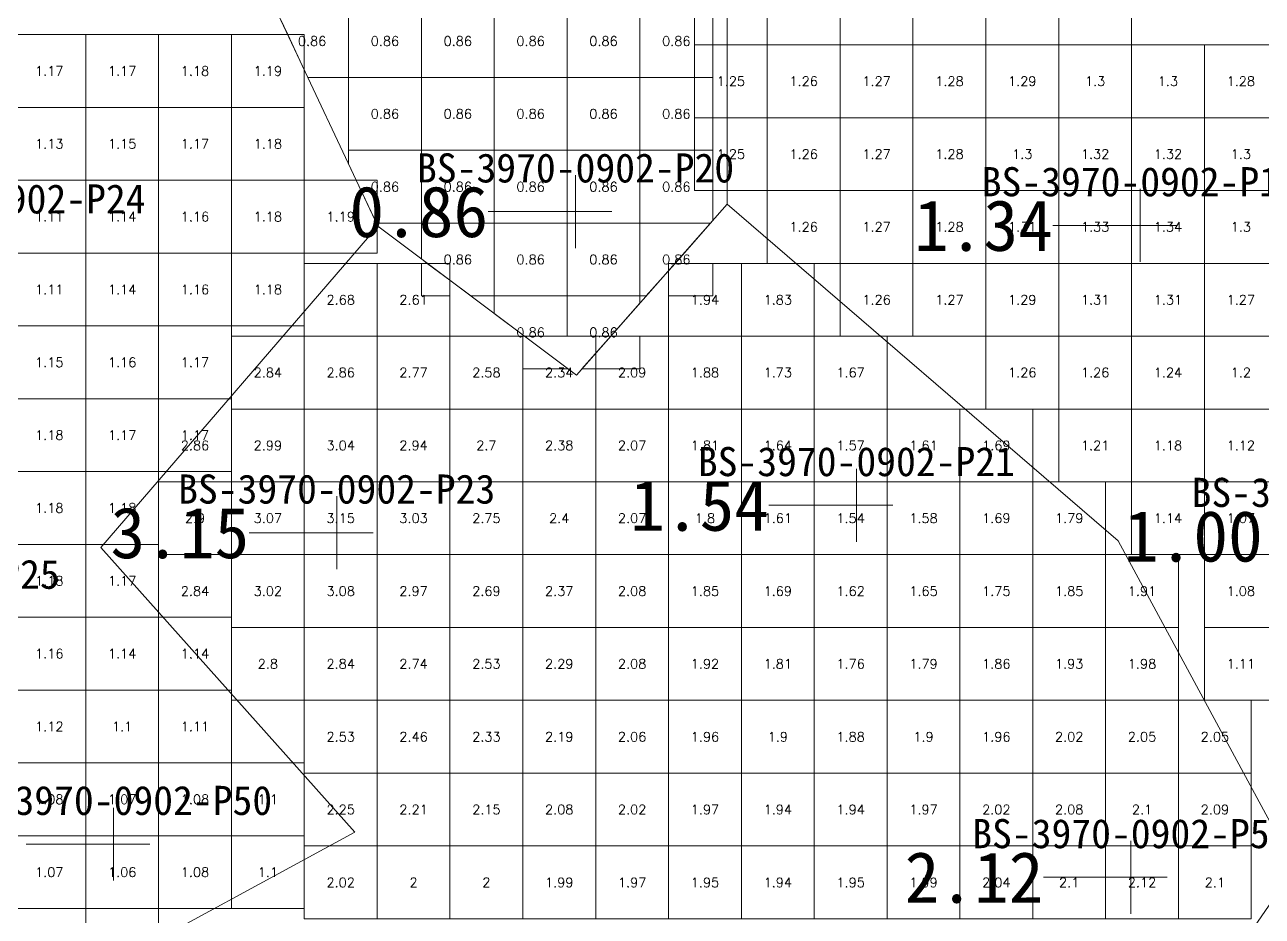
# Model space of a CAD drawing. Header units: inches. Extents: x 469759 to 470079, y 4349683 to 4349873.
# Drawn here: x 469921.7 to 469938.69, y 4349703.41 to 4349715.65 of the extents above; entities that cross this region are included whole.
import ezdxf
from ezdxf.enums import TextEntityAlignment as Align

# ---------------------------------------------------------------- set-up
doc = ezdxf.new("R2010")
doc.units = ezdxf.units.IN
doc.header["$MEASUREMENT"] = 0
for name, color, linetype, lineweight in [('孔口文字', 7, 'Continuous', 0), ('点', 7, 'Continuous', 0), ('爆区方格网', 7, 'Continuous', 0), ('线条', 7, 'Continuous', 0), ('钻孔', 7, 'Continuous', 0)]:
    doc.layers.add(name, color=color, linetype=linetype, lineweight=lineweight)
doc.styles.add('3dmine_textStyle_1', font='txt.shx', dxfattribs={"height": 1, "bigfont": 'gbcbig.shx'})
doc.styles.add('3dmine_textStyle_3', font='SimSun.ttf', dxfattribs={"height": 1})

msp = doc.modelspace()

# ---------------------------------------------------------------- hatches: boundary and pattern name
at = {"layer": '钻孔', "linetype": 'Continuous', "lineweight": 0, "true_color": 0x00ffff, "extrusion": (0, 1, 0)}
msp.add_hatch(color=4, dxfattribs=at).paths.add_polyline_path([(-469930.263, 3960.208), (-469929.263, 3960.208), (-469929.263, 3971.208), (-469930.263, 3971.208)], flags=0)
at = {"layer": '钻孔', "linetype": 'Continuous', "lineweight": 0, "true_color": 0x0000ff, "extrusion": (0, 1, 0)}
for points in [[(-469938.015, 3960.102), (-469937.015, 3960.102), (-469937.015, 3971.102), (-469938.015, 3971.102)], [(-469922.183, 3959.517), (-469921.183, 3959.517), (-469921.183, 3971.517), (-469922.183, 3971.517)], [(-469923.921, 3959.535), (-469922.921, 3959.535), (-469922.921, 3971.535), (-469923.921, 3971.535)]]:
    msp.add_hatch(color=5, dxfattribs=at).paths.add_polyline_path(points, flags=0)
at = {"layer": '钻孔', "linetype": 'Continuous', "lineweight": 0, "true_color": 0xff0000, "extrusion": (0, 1, 0)}
for points in [[(-469934.118, 3960.107), (-469933.118, 3960.107), (-469933.118, 3971.107), (-469934.118, 3971.107)], [(-469937.885, 3960.305), (-469936.885, 3960.305), (-469936.885, 3971.305), (-469937.885, 3971.305)]]:
    msp.add_hatch(color=1, dxfattribs=at).paths.add_polyline_path(points, flags=0)
at = {"layer": '钻孔', "linetype": 'Continuous', "lineweight": 0, "true_color": 0xff80ff, "extrusion": (0, 1, 0)}
msp.add_hatch(color=211, dxfattribs=at).paths.add_polyline_path([(-469926.984, 3960.42), (-469925.984, 3960.42), (-469925.984, 3971.42), (-469926.984, 3971.42)], flags=0)

# ---------------------------------------------------------------- linework, layer by layer
at = {"color": 4, "linetype": 'Continuous', "lineweight": 0, "true_color": 0x00ffff, "elevation": 3971.363}
msp.add_lwpolyline([(469931.346, 4349716.031), (469931.343, 4349713.184), (469929.274, 4349710.837), (469926.549, 4349712.881), (469925.145, 4349715.868), (469929.263, 4349716.082), (469931.346, 4349716.031)], dxfattribs=at)
at = {"color": 5, "linetype": 'Continuous', "lineweight": 0, "true_color": 0x0000ff}
for points in [[(469949.512, 4349715.803), (469943.724, 4349715.656), (469933.139, 4349715.987), (469931.346, 4349715.989), (469931.343, 4349713.184), (469936.711, 4349708.564), (469939.138, 4349704.071), (469936.371, 4349700.048), (469940.196, 4349696.923), (469943.125, 4349698.914), (469948.312, 4349700.172)], [(469925.145, 4349715.868), (469926.549, 4349712.881), (469922.745, 4349708.471), (469926.231, 4349704.561), (469922.715, 4349702.65), (469918.259, 4349703.257)]]:
    msp.add_lwpolyline(points, dxfattribs=at)
at = {"color": 1, "linetype": 'Continuous', "lineweight": 0, "true_color": 0xff0000, "elevation": 3971.363}
msp.add_lwpolyline([(469929.274, 4349710.837), (469931.343, 4349713.184), (469936.711, 4349708.564), (469939.138, 4349704.071), (469936.371, 4349700.048), (469940.196, 4349696.923), (469928.487, 4349694.512), (469925.487, 4349697.512), (469922.063, 4349698.744), (469918.261, 4349698.003), (469914.894, 4349700.922), (469918.259, 4349703.257), (469922.715, 4349702.65), (469926.231, 4349704.561), (469922.745, 4349708.471), (469926.549, 4349712.881), (469929.274, 4349710.837)], dxfattribs=at)
at = {"layer": '点', "color": 138, "linetype": 'Continuous', "lineweight": 0, "true_color": 0x004c4c}
for points, elevation in [([(469929.263, 4349712.582), (469929.263, 4349713.582)], 3971.208), ([(469937.015, 4349712.393), (469937.015, 4349713.393)], 3971.102), ([(469929.763, 4349713.082), (469928.763, 4349713.082)], 3971.208), ([(469937.515, 4349712.893), (469936.515, 4349712.893)], 3971.102), ([(469933.118, 4349708.55), (469933.118, 4349709.55)], 3971.107), ([(469925.984, 4349708.173), (469925.984, 4349709.173)], 3971.42), ([(469933.618, 4349709.05), (469932.618, 4349709.05)], 3971.107), ([(469926.484, 4349708.673), (469925.484, 4349708.673)], 3971.42), ([(469922.921, 4349703.898), (469922.921, 4349704.898)], 3971.535), ([(469923.421, 4349704.398), (469922.421, 4349704.398)], 3971.535), ([(469936.885, 4349703.442), (469936.885, 4349704.442)], 3971.305), ([(469937.385, 4349703.942), (469936.385, 4349703.942)], 3971.305)]:
    msp.add_lwpolyline(points, dxfattribs=dict(at, elevation=elevation))
at = {"layer": '爆区方格网', "color": 5, "linetype": 'Continuous', "lineweight": 0, "true_color": 0x0000ff}
for points, elevation in [([(469931.346, 4349716.031), (469931.346, 4349715.989), (469931.346, 4349715.989), (469931.345, 4349715.372), (469930.895, 4349715.372), (469930.895, 4349716.042), (469931.346, 4349716.031)], 3971.284), ([(469931.895, 4349715.988), (469931.895, 4349715.372), (469931.345, 4349715.372), (469931.346, 4349715.989), (469931.895, 4349715.988)], 3971.284), ([(469932.895, 4349715.988), (469932.895, 4349715.372), (469931.895, 4349715.372), (469931.895, 4349715.988), (469932.895, 4349715.988)], 3971.284), ([(469933.139, 4349715.987), (469933.895, 4349715.964), (469933.895, 4349715.372), (469932.895, 4349715.372), (469932.895, 4349715.988), (469933.139, 4349715.987)], 3971.284), ([(469934.895, 4349715.932), (469934.895, 4349715.372), (469933.895, 4349715.372), (469933.895, 4349715.964), (469934.895, 4349715.932)], 3971.284), ([(469935.895, 4349715.901), (469935.895, 4349715.372), (469934.895, 4349715.372), (469934.895, 4349715.932), (469935.895, 4349715.901)], 3971.284), ([(469936.895, 4349715.87), (469936.895, 4349715.372), (469935.895, 4349715.372), (469935.895, 4349715.901), (469936.895, 4349715.87)], 3971.284), ([(469922.539, 4349714.513), (469921.539, 4349714.513), (469921.539, 4349715.513), (469922.539, 4349715.513), (469922.539, 4349714.513)], 3971.535), ([(469923.539, 4349714.513), (469922.539, 4349714.513), (469922.539, 4349715.513), (469923.539, 4349715.513), (469923.539, 4349714.513)], 3971.535), ([(469924.539, 4349714.513), (469923.539, 4349714.513), (469923.539, 4349715.513), (469924.539, 4349715.513), (469924.539, 4349714.513)], 3971.535), ([(469925.539, 4349715.029), (469925.539, 4349714.513), (469924.539, 4349714.513), (469924.539, 4349715.513), (469925.312, 4349715.513), (469925.539, 4349715.029)], 3971.535), ([(469925.539, 4349715.029), (469925.312, 4349715.513), (469925.539, 4349715.513), (469925.539, 4349715.029)], 3971.535), ([(469931.344, 4349714.372), (469930.895, 4349714.372), (469930.895, 4349715.372), (469931.345, 4349715.372), (469931.344, 4349714.372)], 3971.284), ([(469931.895, 4349714.372), (469931.344, 4349714.372), (469931.345, 4349715.372), (469931.895, 4349715.372), (469931.895, 4349714.372)], 3971.284), ([(469932.895, 4349714.372), (469931.895, 4349714.372), (469931.895, 4349715.372), (469932.895, 4349715.372), (469932.895, 4349714.372)], 3971.284), ([(469933.895, 4349714.372), (469932.895, 4349714.372), (469932.895, 4349715.372), (469933.895, 4349715.372), (469933.895, 4349714.372)], 3971.284), ([(469934.895, 4349714.372), (469933.895, 4349714.372), (469933.895, 4349715.372), (469934.895, 4349715.372), (469934.895, 4349714.372)], 3971.284), ([(469935.895, 4349714.372), (469934.895, 4349714.372), (469934.895, 4349715.372), (469935.895, 4349715.372), (469935.895, 4349714.372)], 3971.284), ([(469936.895, 4349714.372), (469935.895, 4349714.372), (469935.895, 4349715.372), (469936.895, 4349715.372), (469936.895, 4349714.372)], 3971.284), ([(469937.895, 4349714.372), (469936.895, 4349714.372), (469936.895, 4349715.372), (469937.895, 4349715.372), (469937.895, 4349714.372)], 3971.284), ([(469938.895, 4349714.372), (469937.895, 4349714.372), (469937.895, 4349715.372), (469938.895, 4349715.372), (469938.895, 4349714.372)], 3971.284), ([(469922.539, 4349713.513), (469921.539, 4349713.513), (469921.539, 4349714.513), (469922.539, 4349714.513), (469922.539, 4349713.513)], 3971.535), ([(469923.539, 4349713.513), (469922.539, 4349713.513), (469922.539, 4349714.513), (469923.539, 4349714.513), (469923.539, 4349713.513)], 3971.535), ([(469924.539, 4349713.513), (469923.539, 4349713.513), (469923.539, 4349714.513), (469924.539, 4349714.513), (469924.539, 4349713.513)], 3971.535), ([(469925.539, 4349713.513), (469924.539, 4349713.513), (469924.539, 4349714.513), (469925.539, 4349714.513), (469925.539, 4349713.513)], 3971.535), ([(469931.344, 4349713.372), (469930.895, 4349713.372), (469930.895, 4349714.372), (469931.344, 4349714.372), (469931.344, 4349713.372)], 3971.284), ([(469931.895, 4349713.372), (469931.344, 4349713.372), (469931.344, 4349714.372), (469931.895, 4349714.372), (469931.895, 4349713.372)], 3971.284), ([(469932.895, 4349713.372), (469931.895, 4349713.372), (469931.895, 4349714.372), (469932.895, 4349714.372), (469932.895, 4349713.372)], 3971.284), ([(469933.895, 4349713.372), (469932.895, 4349713.372), (469932.895, 4349714.372), (469933.895, 4349714.372), (469933.895, 4349713.372)], 3971.284), ([(469934.895, 4349713.372), (469933.895, 4349713.372), (469933.895, 4349714.372), (469934.895, 4349714.372), (469934.895, 4349713.372)], 3971.284), ([(469935.895, 4349713.372), (469934.895, 4349713.372), (469934.895, 4349714.372), (469935.895, 4349714.372), (469935.895, 4349713.372)], 3971.284), ([(469936.895, 4349713.372), (469935.895, 4349713.372), (469935.895, 4349714.372), (469936.895, 4349714.372), (469936.895, 4349713.372)], 3971.284), ([(469937.895, 4349713.372), (469936.895, 4349713.372), (469936.895, 4349714.372), (469937.895, 4349714.372), (469937.895, 4349713.372)], 3971.284), ([(469938.895, 4349713.372), (469937.895, 4349713.372), (469937.895, 4349714.372), (469938.895, 4349714.372), (469938.895, 4349713.372)], 3971.284), ([(469922.539, 4349712.513), (469921.539, 4349712.513), (469921.539, 4349713.513), (469922.539, 4349713.513), (469922.539, 4349712.513)], 3971.535), ([(469923.539, 4349712.513), (469922.539, 4349712.513), (469922.539, 4349713.513), (469923.539, 4349713.513), (469923.539, 4349712.513)], 3971.535), ([(469924.539, 4349712.513), (469923.539, 4349712.513), (469923.539, 4349713.513), (469924.539, 4349713.513), (469924.539, 4349712.513)], 3971.535), ([(469925.539, 4349712.513), (469924.539, 4349712.513), (469924.539, 4349713.513), (469925.539, 4349713.513), (469925.539, 4349712.513)], 3971.535), ([(469926.539, 4349712.903), (469926.539, 4349712.513), (469925.539, 4349712.513), (469925.539, 4349713.513), (469926.252, 4349713.513), (469926.539, 4349712.903)], 3971.535), ([(469926.539, 4349712.903), (469926.252, 4349713.513), (469926.539, 4349713.513), (469926.539, 4349712.903)], 3971.535), ([(469932.895, 4349712.372), (469931.895, 4349712.372), (469931.895, 4349713.372), (469932.895, 4349713.372), (469932.895, 4349712.372)], 3971.284), ([(469933.895, 4349712.372), (469932.895, 4349712.372), (469932.895, 4349713.372), (469933.895, 4349713.372), (469933.895, 4349712.372)], 3971.284), ([(469934.895, 4349712.372), (469933.895, 4349712.372), (469933.895, 4349713.372), (469934.895, 4349713.372), (469934.895, 4349712.372)], 3971.284), ([(469935.895, 4349712.372), (469934.895, 4349712.372), (469934.895, 4349713.372), (469935.895, 4349713.372), (469935.895, 4349712.372)], 3971.284), ([(469936.895, 4349712.372), (469935.895, 4349712.372), (469935.895, 4349713.372), (469936.895, 4349713.372), (469936.895, 4349712.372)], 3971.284), ([(469937.895, 4349712.372), (469936.895, 4349712.372), (469936.895, 4349713.372), (469937.895, 4349713.372), (469937.895, 4349712.372)], 3971.284), ([(469938.895, 4349712.372), (469937.895, 4349712.372), (469937.895, 4349713.372), (469938.895, 4349713.372), (469938.895, 4349712.372)], 3971.284), ([(469922.539, 4349711.513), (469921.539, 4349711.513), (469921.539, 4349712.513), (469922.539, 4349712.513), (469922.539, 4349711.513)], 3971.535), ([(469923.539, 4349711.513), (469922.539, 4349711.513), (469922.539, 4349712.513), (469923.539, 4349712.513), (469923.539, 4349711.513)], 3971.535), ([(469924.539, 4349711.513), (469923.539, 4349711.513), (469923.539, 4349712.513), (469924.539, 4349712.513), (469924.539, 4349711.513)], 3971.535), ([(469925.539, 4349711.513), (469924.539, 4349711.513), (469924.539, 4349712.513), (469925.539, 4349712.513), (469925.539, 4349711.513)], 3971.535), ([(469933.895, 4349711.372), (469932.895, 4349711.372), (469932.895, 4349712.372), (469933.895, 4349712.372), (469933.895, 4349711.372)], 3971.284), ([(469934.895, 4349711.372), (469933.895, 4349711.372), (469933.895, 4349712.372), (469934.895, 4349712.372), (469934.895, 4349711.372)], 3971.284), ([(469935.895, 4349711.372), (469934.895, 4349711.372), (469934.895, 4349712.372), (469935.895, 4349712.372), (469935.895, 4349711.372)], 3971.284), ([(469936.895, 4349711.372), (469935.895, 4349711.372), (469935.895, 4349712.372), (469936.895, 4349712.372), (469936.895, 4349711.372)], 3971.284), ([(469937.895, 4349711.372), (469936.895, 4349711.372), (469936.895, 4349712.372), (469937.895, 4349712.372), (469937.895, 4349711.372)], 3971.284), ([(469938.895, 4349711.372), (469937.895, 4349711.372), (469937.895, 4349712.372), (469938.895, 4349712.372), (469938.895, 4349711.372)], 3971.284), ([(469922.539, 4349710.513), (469921.539, 4349710.513), (469921.539, 4349711.513), (469922.539, 4349711.513), (469922.539, 4349710.513)], 3971.535), ([(469923.539, 4349710.513), (469922.539, 4349710.513), (469922.539, 4349711.513), (469923.539, 4349711.513), (469923.539, 4349710.513)], 3971.535), ([(469924.539, 4349710.513), (469923.539, 4349710.513), (469923.539, 4349711.513), (469924.539, 4349711.513), (469924.539, 4349710.513)], 3971.535), ([(469935.895, 4349710.372), (469934.895, 4349710.372), (469934.895, 4349711.372), (469935.895, 4349711.372), (469935.895, 4349710.372)], 3971.284), ([(469936.895, 4349710.372), (469935.895, 4349710.372), (469935.895, 4349711.372), (469936.895, 4349711.372), (469936.895, 4349710.372)], 3971.284), ([(469937.895, 4349710.372), (469936.895, 4349710.372), (469936.895, 4349711.372), (469937.895, 4349711.372), (469937.895, 4349710.372)], 3971.284), ([(469938.895, 4349710.372), (469937.895, 4349710.372), (469937.895, 4349711.372), (469938.895, 4349711.372), (469938.895, 4349710.372)], 3971.284), ([(469922.539, 4349709.513), (469921.539, 4349709.513), (469921.539, 4349710.513), (469922.539, 4349710.513), (469922.539, 4349709.513)], 3971.535), ([(469923.539, 4349709.513), (469922.539, 4349709.513), (469922.539, 4349710.513), (469923.539, 4349710.513), (469923.539, 4349709.513)], 3971.535), ([(469924.539, 4349709.513), (469923.539, 4349709.513), (469923.539, 4349710.513), (469924.539, 4349710.513), (469924.539, 4349709.513)], 3971.535), ([(469936.895, 4349709.372), (469935.895, 4349709.372), (469935.895, 4349710.372), (469936.895, 4349710.372), (469936.895, 4349709.372)], 3971.284), ([(469937.895, 4349709.372), (469936.895, 4349709.372), (469936.895, 4349710.372), (469937.895, 4349710.372), (469937.895, 4349709.372)], 3971.284), ([(469938.895, 4349709.372), (469937.895, 4349709.372), (469937.895, 4349710.372), (469938.895, 4349710.372), (469938.895, 4349709.372)], 3971.284), ([(469922.539, 4349708.513), (469921.539, 4349708.513), (469921.539, 4349709.513), (469922.539, 4349709.513), (469922.539, 4349708.513)], 3971.535), ([(469923.539, 4349708.513), (469922.539, 4349708.513), (469922.539, 4349709.513), (469923.539, 4349709.513), (469923.539, 4349708.513)], 3971.535), ([(469937.895, 4349708.372), (469936.895, 4349708.372), (469936.895, 4349709.372), (469937.895, 4349709.372), (469937.895, 4349708.372)], 3971.284), ([(469938.895, 4349708.372), (469937.895, 4349708.372), (469937.895, 4349709.372), (469938.895, 4349709.372), (469938.895, 4349708.372)], 3971.284), ([(469922.539, 4349707.513), (469921.539, 4349707.513), (469921.539, 4349708.513), (469922.539, 4349708.513), (469922.539, 4349707.513)], 3971.535), ([(469923.539, 4349707.513), (469922.539, 4349707.513), (469922.539, 4349708.513), (469923.539, 4349708.513), (469923.539, 4349707.513)], 3971.535), ([(469938.895, 4349707.372), (469937.895, 4349707.372), (469937.895, 4349708.372), (469938.895, 4349708.372), (469938.895, 4349707.372)], 3971.284), ([(469922.539, 4349706.513), (469921.539, 4349706.513), (469921.539, 4349707.513), (469922.539, 4349707.513), (469922.539, 4349706.513)], 3971.535), ([(469923.539, 4349706.513), (469922.539, 4349706.513), (469922.539, 4349707.513), (469923.539, 4349707.513), (469923.539, 4349706.513)], 3971.535), ([(469924.539, 4349706.513), (469923.539, 4349706.513), (469923.539, 4349707.513), (469924.539, 4349707.513), (469924.539, 4349706.513)], 3971.535), ([(469938.895, 4349706.372), (469937.895, 4349706.372), (469937.895, 4349707.372), (469938.895, 4349707.372), (469938.895, 4349706.372)], 3971.284), ([(469922.539, 4349705.513), (469921.539, 4349705.513), (469921.539, 4349706.513), (469922.539, 4349706.513), (469922.539, 4349705.513)], 3971.535), ([(469923.539, 4349705.513), (469922.539, 4349705.513), (469922.539, 4349706.513), (469923.539, 4349706.513), (469923.539, 4349705.513)], 3971.535), ([(469924.539, 4349705.513), (469923.539, 4349705.513), (469923.539, 4349706.513), (469924.539, 4349706.513), (469924.539, 4349705.513)], 3971.535), ([(469922.539, 4349704.513), (469921.539, 4349704.513), (469921.539, 4349705.513), (469922.539, 4349705.513), (469922.539, 4349704.513)], 3971.535), ([(469923.539, 4349704.513), (469922.539, 4349704.513), (469922.539, 4349705.513), (469923.539, 4349705.513), (469923.539, 4349704.513)], 3971.535), ([(469924.539, 4349704.513), (469923.539, 4349704.513), (469923.539, 4349705.513), (469924.539, 4349705.513), (469924.539, 4349704.513)], 3971.535), ([(469925.539, 4349704.513), (469924.539, 4349704.513), (469924.539, 4349705.513), (469925.539, 4349705.513), (469925.539, 4349704.513)], 3971.535), ([(469922.539, 4349703.513), (469921.539, 4349703.513), (469921.539, 4349704.513), (469922.539, 4349704.513), (469922.539, 4349703.513)], 3971.535), ([(469923.539, 4349703.513), (469922.539, 4349703.513), (469922.539, 4349704.513), (469923.539, 4349704.513), (469923.539, 4349703.513)], 3971.535), ([(469924.539, 4349703.513), (469923.539, 4349703.513), (469923.539, 4349704.513), (469924.539, 4349704.513), (469924.539, 4349703.513)], 3971.535), ([(469925.539, 4349703.513), (469924.539, 4349703.513), (469924.539, 4349704.513), (469925.539, 4349704.513), (469925.539, 4349703.513)], 3971.535), ([(469922.539, 4349702.513), (469921.539, 4349702.513), (469921.539, 4349703.513), (469922.539, 4349703.513), (469922.539, 4349702.513)], 3971.535), ([(469923.539, 4349702.513), (469922.539, 4349702.513), (469922.539, 4349703.513), (469923.539, 4349703.513), (469923.539, 4349702.513)], 3971.535)]:
    msp.add_lwpolyline(points, dxfattribs=dict(at, elevation=elevation))
at = {"layer": '爆区方格网', "color": 4, "linetype": 'Continuous', "lineweight": 0, "true_color": 0x00ffff, "elevation": 3971.208}
for points in [[(469926.146, 4349714.924), (469925.589, 4349714.924), (469925.539, 4349715.029), (469925.539, 4349715.029), (469925.312, 4349715.513), (469925.539, 4349715.029), (469925.539, 4349715.513), (469925.312, 4349715.513), (469925.146, 4349715.865), (469925.146, 4349715.868), (469926.146, 4349715.92), (469926.146, 4349714.924)], [(469927.146, 4349714.924), (469926.146, 4349714.924), (469926.146, 4349715.92), (469926.225, 4349715.924), (469927.146, 4349715.924), (469927.146, 4349714.924)], [(469928.146, 4349714.924), (469927.146, 4349714.924), (469927.146, 4349715.924), (469928.146, 4349715.924), (469928.146, 4349714.924)], [(469929.146, 4349714.924), (469928.146, 4349714.924), (469928.146, 4349715.924), (469929.146, 4349715.924), (469929.146, 4349714.924)], [(469930.146, 4349714.924), (469929.146, 4349714.924), (469929.146, 4349715.924), (469930.146, 4349715.924), (469930.146, 4349714.924)], [(469931.146, 4349714.924), (469930.146, 4349714.924), (469930.146, 4349715.924), (469931.146, 4349715.924), (469931.146, 4349714.924)], [(469927.146, 4349713.924), (469926.146, 4349713.924), (469926.146, 4349714.924), (469927.146, 4349714.924), (469927.146, 4349713.924)], [(469928.146, 4349713.924), (469927.146, 4349713.924), (469927.146, 4349714.924), (469928.146, 4349714.924), (469928.146, 4349713.924)], [(469929.146, 4349713.924), (469928.146, 4349713.924), (469928.146, 4349714.924), (469929.146, 4349714.924), (469929.146, 4349713.924)], [(469930.146, 4349713.924), (469929.146, 4349713.924), (469929.146, 4349714.924), (469930.146, 4349714.924), (469930.146, 4349713.924)], [(469931.146, 4349713.924), (469930.146, 4349713.924), (469930.146, 4349714.924), (469931.146, 4349714.924), (469931.146, 4349713.924)], [(469927.146, 4349712.924), (469926.539, 4349712.924), (469926.539, 4349713.513), (469926.252, 4349713.513), (469926.146, 4349713.739), (469926.146, 4349713.924), (469927.146, 4349713.924), (469927.146, 4349712.924)], [(469928.146, 4349712.924), (469927.146, 4349712.924), (469927.146, 4349713.924), (469928.146, 4349713.924), (469928.146, 4349712.924)], [(469929.146, 4349712.924), (469928.146, 4349712.924), (469928.146, 4349713.924), (469929.146, 4349713.924), (469929.146, 4349712.924)], [(469930.146, 4349712.924), (469929.146, 4349712.924), (469929.146, 4349713.924), (469930.146, 4349713.924), (469930.146, 4349712.924)], [(469931.146, 4349712.959), (469931.114, 4349712.924), (469930.146, 4349712.924), (469930.146, 4349713.924), (469931.146, 4349713.924), (469931.146, 4349712.959)], [(469928.146, 4349711.924), (469927.825, 4349711.924), (469927.539, 4349712.139), (469927.539, 4349711.924), (469927.146, 4349711.924), (469927.146, 4349712.372), (469927.228, 4349712.372), (469927.539, 4349712.139), (469927.539, 4349712.372), (469927.228, 4349712.372), (469927.146, 4349712.434), (469927.146, 4349712.924), (469928.146, 4349712.924), (469928.146, 4349711.924)], [(469929.146, 4349711.924), (469928.146, 4349711.924), (469928.146, 4349712.924), (469929.146, 4349712.924), (469929.146, 4349711.924)], [(469930.146, 4349711.924), (469929.146, 4349711.924), (469929.146, 4349712.924), (469930.146, 4349712.924), (469930.146, 4349711.924)], [(469930.628, 4349712.372), (469931.146, 4349712.372), (469931.146, 4349711.924), (469930.539, 4349711.924), (469930.539, 4349712.271), (469930.233, 4349711.924), (469930.146, 4349711.924), (469930.146, 4349712.924), (469931.114, 4349712.924), (469930.628, 4349712.372)], [(469930.628, 4349712.372), (469930.539, 4349712.372), (469930.539, 4349712.271), (469930.628, 4349712.372)], [(469929.146, 4349711.372), (469928.561, 4349711.372), (469928.146, 4349711.683), (469928.146, 4349711.924), (469929.146, 4349711.924), (469929.146, 4349711.372)], [(469930.146, 4349711.825), (469929.746, 4349711.372), (469930.146, 4349711.372), (469930.146, 4349710.924), (469929.351, 4349710.924), (469929.746, 4349711.372), (469929.146, 4349711.372), (469929.146, 4349711.924), (469930.146, 4349711.924), (469930.146, 4349711.825)], [(469929.146, 4349710.933), (469929.146, 4349710.924), (469928.539, 4349710.924), (469928.539, 4349711.372), (469928.561, 4349711.372), (469929.146, 4349710.933)], [(469929.158, 4349710.924), (469929.146, 4349710.924), (469929.146, 4349710.933), (469929.158, 4349710.924)]]:
    msp.add_lwpolyline(points, dxfattribs=at)
at = {"layer": '爆区方格网', "color": 1, "linetype": 'Continuous', "lineweight": 0, "true_color": 0xff0000, "elevation": 3971.341}
for points in [[(469926.539, 4349711.372), (469925.539, 4349711.372), (469925.539, 4349711.513), (469925.539, 4349712.372), (469926.539, 4349712.372), (469926.539, 4349711.372)], [(469927.539, 4349711.372), (469926.539, 4349711.372), (469926.539, 4349712.372), (469927.539, 4349712.372), (469927.539, 4349711.372)], [(469931.539, 4349711.372), (469930.539, 4349711.372), (469930.539, 4349712.372), (469931.539, 4349712.372), (469931.539, 4349711.372)], [(469932.539, 4349711.372), (469931.539, 4349711.372), (469931.539, 4349712.372), (469932.539, 4349712.372), (469932.539, 4349711.372)], [(469925.539, 4349710.372), (469924.539, 4349710.372), (469924.539, 4349710.513), (469924.539, 4349711.372), (469925.539, 4349711.372), (469925.539, 4349710.372)], [(469926.539, 4349710.372), (469925.539, 4349710.372), (469925.539, 4349711.372), (469926.539, 4349711.372), (469926.539, 4349710.372)], [(469927.539, 4349710.372), (469926.539, 4349710.372), (469926.539, 4349711.372), (469927.539, 4349711.372), (469927.539, 4349710.372)], [(469928.539, 4349710.372), (469927.539, 4349710.372), (469927.539, 4349711.372), (469928.539, 4349711.372), (469928.539, 4349710.372)], [(469929.539, 4349710.372), (469928.539, 4349710.372), (469928.539, 4349711.372), (469929.539, 4349711.372), (469929.539, 4349710.372)], [(469930.539, 4349710.372), (469929.539, 4349710.372), (469929.539, 4349711.372), (469930.539, 4349711.372), (469930.539, 4349710.372)], [(469931.539, 4349710.372), (469930.539, 4349710.372), (469930.539, 4349711.372), (469931.539, 4349711.372), (469931.539, 4349710.372)], [(469932.539, 4349710.372), (469931.539, 4349710.372), (469931.539, 4349711.372), (469932.539, 4349711.372), (469932.539, 4349710.372)], [(469933.539, 4349710.372), (469932.539, 4349710.372), (469932.539, 4349711.372), (469933.539, 4349711.372), (469933.539, 4349710.372)], [(469925.539, 4349709.372), (469924.539, 4349709.372), (469924.539, 4349709.513), (469924.539, 4349710.372), (469925.539, 4349710.372), (469925.539, 4349709.372)], [(469927.539, 4349709.372), (469926.539, 4349709.372), (469926.539, 4349710.372), (469927.539, 4349710.372), (469927.539, 4349709.372)], [(469928.539, 4349709.372), (469927.539, 4349709.372), (469927.539, 4349710.372), (469928.539, 4349710.372), (469928.539, 4349709.372)], [(469929.539, 4349709.372), (469928.539, 4349709.372), (469928.539, 4349710.372), (469929.539, 4349710.372), (469929.539, 4349709.372)], [(469930.539, 4349709.372), (469929.539, 4349709.372), (469929.539, 4349710.372), (469930.539, 4349710.372), (469930.539, 4349709.372)], [(469931.539, 4349709.372), (469930.539, 4349709.372), (469930.539, 4349710.372), (469931.539, 4349710.372), (469931.539, 4349709.372)], [(469932.539, 4349709.372), (469931.539, 4349709.372), (469931.539, 4349710.372), (469932.539, 4349710.372), (469932.539, 4349709.372)], [(469933.539, 4349709.372), (469932.539, 4349709.372), (469932.539, 4349710.372), (469933.539, 4349710.372), (469933.539, 4349709.372)], [(469934.539, 4349709.372), (469933.539, 4349709.372), (469933.539, 4349710.372), (469934.539, 4349710.372), (469934.539, 4349709.372)], [(469935.539, 4349709.372), (469934.539, 4349709.372), (469934.539, 4349710.372), (469935.539, 4349710.372), (469935.539, 4349709.372)], [(469924.539, 4349709.372), (469923.539, 4349709.372), (469923.539, 4349709.513), (469924.539, 4349709.513), (469924.539, 4349709.372)], [(469924.539, 4349708.372), (469923.539, 4349708.372), (469923.539, 4349708.513), (469923.539, 4349709.372), (469924.539, 4349709.372), (469924.539, 4349708.372)], [(469928.539, 4349708.372), (469927.539, 4349708.372), (469927.539, 4349709.372), (469928.539, 4349709.372), (469928.539, 4349708.372)], [(469929.539, 4349708.372), (469928.539, 4349708.372), (469928.539, 4349709.372), (469929.539, 4349709.372), (469929.539, 4349708.372)], [(469930.539, 4349708.372), (469929.539, 4349708.372), (469929.539, 4349709.372), (469930.539, 4349709.372), (469930.539, 4349708.372)], [(469931.539, 4349708.372), (469930.539, 4349708.372), (469930.539, 4349709.372), (469931.539, 4349709.372), (469931.539, 4349708.372)], [(469932.539, 4349708.372), (469931.539, 4349708.372), (469931.539, 4349709.372), (469932.539, 4349709.372), (469932.539, 4349708.372)], [(469933.539, 4349708.372), (469932.539, 4349708.372), (469932.539, 4349709.372), (469933.539, 4349709.372), (469933.539, 4349708.372)], [(469934.539, 4349708.372), (469933.539, 4349708.372), (469933.539, 4349709.372), (469934.539, 4349709.372), (469934.539, 4349708.372)], [(469935.539, 4349708.372), (469934.539, 4349708.372), (469934.539, 4349709.372), (469935.539, 4349709.372), (469935.539, 4349708.372)], [(469936.539, 4349708.372), (469935.539, 4349708.372), (469935.539, 4349709.372), (469936.539, 4349709.372), (469936.539, 4349708.372)], [(469924.539, 4349707.513), (469923.539, 4349707.513), (469923.539, 4349708.372), (469924.539, 4349708.372), (469924.539, 4349707.513)], [(469927.539, 4349707.372), (469926.539, 4349707.372), (469926.539, 4349708.372), (469927.539, 4349708.372), (469927.539, 4349707.372)], [(469928.539, 4349707.372), (469927.539, 4349707.372), (469927.539, 4349708.372), (469928.539, 4349708.372), (469928.539, 4349707.372)], [(469929.539, 4349707.372), (469928.539, 4349707.372), (469928.539, 4349708.372), (469929.539, 4349708.372), (469929.539, 4349707.372)], [(469930.539, 4349707.372), (469929.539, 4349707.372), (469929.539, 4349708.372), (469930.539, 4349708.372), (469930.539, 4349707.372)], [(469931.539, 4349707.372), (469930.539, 4349707.372), (469930.539, 4349708.372), (469931.539, 4349708.372), (469931.539, 4349707.372)], [(469932.539, 4349707.372), (469931.539, 4349707.372), (469931.539, 4349708.372), (469932.539, 4349708.372), (469932.539, 4349707.372)], [(469933.539, 4349707.372), (469932.539, 4349707.372), (469932.539, 4349708.372), (469933.539, 4349708.372), (469933.539, 4349707.372)], [(469934.539, 4349707.372), (469933.539, 4349707.372), (469933.539, 4349708.372), (469934.539, 4349708.372), (469934.539, 4349707.372)], [(469935.539, 4349707.372), (469934.539, 4349707.372), (469934.539, 4349708.372), (469935.539, 4349708.372), (469935.539, 4349707.372)], [(469936.539, 4349707.372), (469935.539, 4349707.372), (469935.539, 4349708.372), (469936.539, 4349708.372), (469936.539, 4349707.372)], [(469937.539, 4349707.372), (469936.539, 4349707.372), (469936.539, 4349708.372), (469937.539, 4349708.372), (469937.539, 4349707.372)], [(469925.539, 4349706.372), (469924.539, 4349706.372), (469924.539, 4349706.513), (469924.539, 4349707.372), (469925.539, 4349707.372), (469925.539, 4349706.372)], [(469926.539, 4349706.372), (469925.539, 4349706.372), (469925.539, 4349707.372), (469926.539, 4349707.372), (469926.539, 4349706.372)], [(469927.539, 4349706.372), (469926.539, 4349706.372), (469926.539, 4349707.372), (469927.539, 4349707.372), (469927.539, 4349706.372)], [(469928.539, 4349706.372), (469927.539, 4349706.372), (469927.539, 4349707.372), (469928.539, 4349707.372), (469928.539, 4349706.372)], [(469929.539, 4349706.372), (469928.539, 4349706.372), (469928.539, 4349707.372), (469929.539, 4349707.372), (469929.539, 4349706.372)], [(469930.539, 4349706.372), (469929.539, 4349706.372), (469929.539, 4349707.372), (469930.539, 4349707.372), (469930.539, 4349706.372)], [(469931.539, 4349706.372), (469930.539, 4349706.372), (469930.539, 4349707.372), (469931.539, 4349707.372), (469931.539, 4349706.372)], [(469932.539, 4349706.372), (469931.539, 4349706.372), (469931.539, 4349707.372), (469932.539, 4349707.372), (469932.539, 4349706.372)], [(469933.539, 4349706.372), (469932.539, 4349706.372), (469932.539, 4349707.372), (469933.539, 4349707.372), (469933.539, 4349706.372)], [(469934.539, 4349706.372), (469933.539, 4349706.372), (469933.539, 4349707.372), (469934.539, 4349707.372), (469934.539, 4349706.372)], [(469935.539, 4349706.372), (469934.539, 4349706.372), (469934.539, 4349707.372), (469935.539, 4349707.372), (469935.539, 4349706.372)], [(469936.539, 4349706.372), (469935.539, 4349706.372), (469935.539, 4349707.372), (469936.539, 4349707.372), (469936.539, 4349706.372)], [(469937.539, 4349706.372), (469936.539, 4349706.372), (469936.539, 4349707.372), (469937.539, 4349707.372), (469937.539, 4349706.372)], [(469926.539, 4349705.372), (469925.539, 4349705.372), (469925.539, 4349706.372), (469926.539, 4349706.372), (469926.539, 4349705.372)], [(469927.539, 4349705.372), (469926.539, 4349705.372), (469926.539, 4349706.372), (469927.539, 4349706.372), (469927.539, 4349705.372)], [(469928.539, 4349705.372), (469927.539, 4349705.372), (469927.539, 4349706.372), (469928.539, 4349706.372), (469928.539, 4349705.372)], [(469929.539, 4349705.372), (469928.539, 4349705.372), (469928.539, 4349706.372), (469929.539, 4349706.372), (469929.539, 4349705.372)], [(469930.539, 4349705.372), (469929.539, 4349705.372), (469929.539, 4349706.372), (469930.539, 4349706.372), (469930.539, 4349705.372)], [(469931.539, 4349705.372), (469930.539, 4349705.372), (469930.539, 4349706.372), (469931.539, 4349706.372), (469931.539, 4349705.372)], [(469932.539, 4349705.372), (469931.539, 4349705.372), (469931.539, 4349706.372), (469932.539, 4349706.372), (469932.539, 4349705.372)], [(469933.539, 4349705.372), (469932.539, 4349705.372), (469932.539, 4349706.372), (469933.539, 4349706.372), (469933.539, 4349705.372)], [(469934.539, 4349705.372), (469933.539, 4349705.372), (469933.539, 4349706.372), (469934.539, 4349706.372), (469934.539, 4349705.372)], [(469935.539, 4349705.372), (469934.539, 4349705.372), (469934.539, 4349706.372), (469935.539, 4349706.372), (469935.539, 4349705.372)], [(469936.539, 4349705.372), (469935.539, 4349705.372), (469935.539, 4349706.372), (469936.539, 4349706.372), (469936.539, 4349705.372)], [(469937.539, 4349705.372), (469936.539, 4349705.372), (469936.539, 4349706.372), (469937.539, 4349706.372), (469937.539, 4349705.372)], [(469938.539, 4349705.372), (469937.539, 4349705.372), (469937.539, 4349706.372), (469938.539, 4349706.372), (469938.539, 4349705.372)], [(469926.539, 4349704.372), (469925.539, 4349704.372), (469925.539, 4349704.513), (469925.539, 4349705.372), (469926.539, 4349705.372), (469926.539, 4349704.372)], [(469927.539, 4349704.372), (469926.539, 4349704.372), (469926.539, 4349705.372), (469927.539, 4349705.372), (469927.539, 4349704.372)], [(469928.539, 4349704.372), (469927.539, 4349704.372), (469927.539, 4349705.372), (469928.539, 4349705.372), (469928.539, 4349704.372)], [(469929.539, 4349704.372), (469928.539, 4349704.372), (469928.539, 4349705.372), (469929.539, 4349705.372), (469929.539, 4349704.372)], [(469930.539, 4349704.372), (469929.539, 4349704.372), (469929.539, 4349705.372), (469930.539, 4349705.372), (469930.539, 4349704.372)], [(469931.539, 4349704.372), (469930.539, 4349704.372), (469930.539, 4349705.372), (469931.539, 4349705.372), (469931.539, 4349704.372)], [(469932.539, 4349704.372), (469931.539, 4349704.372), (469931.539, 4349705.372), (469932.539, 4349705.372), (469932.539, 4349704.372)], [(469933.539, 4349704.372), (469932.539, 4349704.372), (469932.539, 4349705.372), (469933.539, 4349705.372), (469933.539, 4349704.372)], [(469934.539, 4349704.372), (469933.539, 4349704.372), (469933.539, 4349705.372), (469934.539, 4349705.372), (469934.539, 4349704.372)], [(469935.539, 4349704.372), (469934.539, 4349704.372), (469934.539, 4349705.372), (469935.539, 4349705.372), (469935.539, 4349704.372)], [(469936.539, 4349704.372), (469935.539, 4349704.372), (469935.539, 4349705.372), (469936.539, 4349705.372), (469936.539, 4349704.372)], [(469937.539, 4349704.372), (469936.539, 4349704.372), (469936.539, 4349705.372), (469937.539, 4349705.372), (469937.539, 4349704.372)], [(469938.539, 4349704.372), (469937.539, 4349704.372), (469937.539, 4349705.372), (469938.539, 4349705.372), (469938.539, 4349704.372)], [(469926.539, 4349703.372), (469925.539, 4349703.372), (469925.539, 4349703.513), (469925.539, 4349704.372), (469926.539, 4349704.372), (469926.539, 4349703.372)], [(469927.539, 4349703.372), (469926.539, 4349703.372), (469926.539, 4349704.372), (469927.539, 4349704.372), (469927.539, 4349703.372)], [(469928.539, 4349703.372), (469927.539, 4349703.372), (469927.539, 4349704.372), (469928.539, 4349704.372), (469928.539, 4349703.372)], [(469929.539, 4349703.372), (469928.539, 4349703.372), (469928.539, 4349704.372), (469929.539, 4349704.372), (469929.539, 4349703.372)], [(469930.539, 4349703.372), (469929.539, 4349703.372), (469929.539, 4349704.372), (469930.539, 4349704.372), (469930.539, 4349703.372)], [(469931.539, 4349703.372), (469930.539, 4349703.372), (469930.539, 4349704.372), (469931.539, 4349704.372), (469931.539, 4349703.372)], [(469932.539, 4349703.372), (469931.539, 4349703.372), (469931.539, 4349704.372), (469932.539, 4349704.372), (469932.539, 4349703.372)], [(469933.539, 4349703.372), (469932.539, 4349703.372), (469932.539, 4349704.372), (469933.539, 4349704.372), (469933.539, 4349703.372)], [(469934.539, 4349703.372), (469933.539, 4349703.372), (469933.539, 4349704.372), (469934.539, 4349704.372), (469934.539, 4349703.372)], [(469935.539, 4349703.372), (469934.539, 4349703.372), (469934.539, 4349704.372), (469935.539, 4349704.372), (469935.539, 4349703.372)], [(469936.539, 4349703.372), (469935.539, 4349703.372), (469935.539, 4349704.372), (469936.539, 4349704.372), (469936.539, 4349703.372)], [(469937.539, 4349703.372), (469936.539, 4349703.372), (469936.539, 4349704.372), (469937.539, 4349704.372), (469937.539, 4349703.372)], [(469938.539, 4349703.372), (469937.539, 4349703.372), (469937.539, 4349704.372), (469938.539, 4349704.372), (469938.539, 4349703.372)]]:
    msp.add_lwpolyline(points, dxfattribs=at)
at = {"layer": '爆区方格网', "color": 211, "linetype": 'Continuous', "lineweight": 0, "true_color": 0xff7fff, "elevation": 3971.341}
for points in [[(469926.539, 4349709.372), (469925.539, 4349709.372), (469925.539, 4349710.372), (469926.539, 4349710.372), (469926.539, 4349709.372)], [(469925.539, 4349708.372), (469924.539, 4349708.372), (469924.539, 4349709.372), (469925.539, 4349709.372), (469925.539, 4349708.372)], [(469926.539, 4349708.372), (469925.539, 4349708.372), (469925.539, 4349709.372), (469926.539, 4349709.372), (469926.539, 4349708.372)], [(469927.539, 4349708.372), (469926.539, 4349708.372), (469926.539, 4349709.372), (469927.539, 4349709.372), (469927.539, 4349708.372)], [(469925.539, 4349707.372), (469924.539, 4349707.372), (469924.539, 4349708.372), (469925.539, 4349708.372), (469925.539, 4349707.372)], [(469926.539, 4349707.372), (469925.539, 4349707.372), (469925.539, 4349708.372), (469926.539, 4349708.372), (469926.539, 4349707.372)]]:
    msp.add_lwpolyline(points, dxfattribs=at)
at = {"layer": '线条', "color": 138, "linetype": 'Continuous', "lineweight": 0, "true_color": 0x004c4c}
for points, elevation in [([(469929.263, 4349713.082), (469929.263, 4349713.082), (469929.263, 4349713.082)], 3971.208), ([(469937.015, 4349712.893), (469937.015, 4349712.893), (469937.015, 4349712.893)], 3971.102), ([(469933.118, 4349709.05), (469933.118, 4349709.05), (469933.118, 4349709.05)], 3971.107), ([(469925.984, 4349708.673), (469925.984, 4349708.673), (469925.984, 4349708.673)], 3971.42), ([(469922.921, 4349704.398), (469922.921, 4349704.398), (469922.921, 4349704.398)], 3971.535), ([(469936.885, 4349703.942), (469936.885, 4349703.942), (469936.885, 4349703.942)], 3971.305)]:
    msp.add_lwpolyline(points, dxfattribs=dict(at, elevation=elevation))
at = {"layer": '钻孔', "color": 4, "linetype": 'Continuous', "lineweight": 0, "true_color": 0x00ffff}
for elevation in [3971.208, 3960.208]:
    msp.add_lwpolyline([(469929.263, 4349713.082), (469928.063, 4349713.082)], dxfattribs=dict(at, elevation=elevation))
at = {"layer": '钻孔', "color": 5, "linetype": 'Continuous', "lineweight": 0, "true_color": 0x0000ff}
for points, elevation in [([(469937.015, 4349712.893), (469935.815, 4349712.893)], 3971.102), ([(469937.015, 4349712.893), (469935.815, 4349712.893)], 3960.102), ([(469922.921, 4349704.398), (469921.721, 4349704.398)], 3971.535), ([(469922.921, 4349704.398), (469921.721, 4349704.398)], 3959.535)]:
    msp.add_lwpolyline(points, dxfattribs=dict(at, elevation=elevation))
at = {"layer": '钻孔', "color": 1, "linetype": 'Continuous', "lineweight": 0, "true_color": 0xff0000}
for points, elevation in [([(469933.118, 4349709.05), (469931.918, 4349709.05)], 3971.107), ([(469933.118, 4349709.05), (469931.918, 4349709.05)], 3960.107), ([(469936.885, 4349703.942), (469935.685, 4349703.942)], 3971.305), ([(469936.885, 4349703.942), (469935.685, 4349703.942)], 3960.305)]:
    msp.add_lwpolyline(points, dxfattribs=dict(at, elevation=elevation))
at = {"layer": '钻孔', "color": 211, "linetype": 'Continuous', "lineweight": 0, "true_color": 0xff80ff}
for elevation in [3971.42, 3960.42]:
    msp.add_lwpolyline([(469925.984, 4349708.673), (469924.784, 4349708.673)], dxfattribs=dict(at, elevation=elevation))

# ---------------------------------------------------------------- texts
at = {"color": 4, "linetype": 'Continuous', "lineweight": 0, "true_color": 0x00ffff, "style": '3dmine_textStyle_1'}
for p in [(469925.646, 4349715.424, 3971.208), (469926.646, 4349715.424, 3971.208), (469927.646, 4349715.424, 3971.208), (469928.646, 4349715.424, 3971.208), (469929.646, 4349715.424, 3971.208), (469930.646, 4349715.424, 3971.208), (469926.646, 4349714.424, 3971.208), (469927.646, 4349714.424, 3971.208), (469928.646, 4349714.424, 3971.208), (469929.646, 4349714.424, 3971.208), (469930.646, 4349714.424, 3971.208), (469926.646, 4349713.424, 3971.208), (469927.646, 4349713.424, 3971.208), (469928.646, 4349713.424, 3971.208), (469929.646, 4349713.424, 3971.208), (469930.646, 4349713.424, 3971.208), (469927.646, 4349712.424, 3971.208), (469928.646, 4349712.424, 3971.208), (469929.646, 4349712.424, 3971.208), (469930.646, 4349712.424, 3971.208), (469928.646, 4349711.424, 3971.208), (469929.646, 4349711.424, 3971.208)]:
    msp.add_text('0.86', height=0.13, dxfattribs=at).set_placement(p, align=Align.MIDDLE_CENTER)
at = {"color": 5, "linetype": 'Continuous', "lineweight": 0, "true_color": 0x0000ff, "style": '3dmine_textStyle_1'}
for s, p in [('1.17', (469922.039, 4349715.013, 3971.535)), ('1.17', (469923.039, 4349715.013, 3971.535)), ('1.18', (469924.039, 4349715.013, 3971.535)), ('1.19', (469925.039, 4349715.013, 3971.535)), ('1.25', (469931.395, 4349714.872, 3971.284)), ('1.26', (469932.395, 4349714.872, 3971.284)), ('1.27', (469933.395, 4349714.872, 3971.284)), ('1.28', (469934.395, 4349714.872, 3971.284)), ('1.29', (469935.395, 4349714.872, 3971.284)), ('1.3', (469936.395, 4349714.872, 3971.284)), ('1.3', (469937.395, 4349714.872, 3971.284)), ('1.28', (469938.395, 4349714.872, 3971.284)), ('1.13', (469922.039, 4349714.013, 3971.535)), ('1.15', (469923.039, 4349714.013, 3971.535)), ('1.17', (469924.039, 4349714.013, 3971.535)), ('1.18', (469925.039, 4349714.013, 3971.535)), ('1.25', (469931.395, 4349713.872, 3971.284)), ('1.26', (469932.395, 4349713.872, 3971.284)), ('1.27', (469933.395, 4349713.872, 3971.284)), ('1.28', (469934.395, 4349713.872, 3971.284)), ('1.3', (469935.395, 4349713.872, 3971.284)), ('1.32', (469936.395, 4349713.872, 3971.284)), ('1.32', (469937.395, 4349713.872, 3971.284)), ('1.3', (469938.395, 4349713.872, 3971.284)), ('1.11', (469922.039, 4349713.013, 3971.535)), ('1.14', (469923.039, 4349713.013, 3971.535)), ('1.16', (469924.039, 4349713.013, 3971.535)), ('1.18', (469925.039, 4349713.013, 3971.535)), ('1.19', (469926.039, 4349713.013, 3971.535)), ('1.26', (469932.395, 4349712.872, 3971.284)), ('1.27', (469933.395, 4349712.872, 3971.284)), ('1.28', (469934.395, 4349712.872, 3971.284)), ('1.31', (469935.395, 4349712.872, 3971.284)), ('1.33', (469936.395, 4349712.872, 3971.284)), ('1.34', (469937.395, 4349712.872, 3971.284)), ('1.3', (469938.395, 4349712.872, 3971.284)), ('1.11', (469922.039, 4349712.013, 3971.535)), ('1.14', (469923.039, 4349712.013, 3971.535)), ('1.16', (469924.039, 4349712.013, 3971.535)), ('1.18', (469925.039, 4349712.013, 3971.535)), ('1.26', (469933.395, 4349711.872, 3971.284)), ('1.27', (469934.395, 4349711.872, 3971.284)), ('1.29', (469935.395, 4349711.872, 3971.284)), ('1.31', (469936.395, 4349711.872, 3971.284)), ('1.31', (469937.395, 4349711.872, 3971.284)), ('1.27', (469938.395, 4349711.872, 3971.284)), ('1.15', (469922.039, 4349711.013, 3971.535)), ('1.16', (469923.039, 4349711.013, 3971.535)), ('1.17', (469924.039, 4349711.013, 3971.535)), ('1.26', (469935.395, 4349710.872, 3971.284)), ('1.26', (469936.395, 4349710.872, 3971.284)), ('1.24', (469937.395, 4349710.872, 3971.284)), ('1.2', (469938.395, 4349710.872, 3971.284)), ('1.18', (469922.039, 4349710.013, 3971.535)), ('1.17', (469923.039, 4349710.013, 3971.535)), ('1.17', (469924.039, 4349710.013, 3971.535)), ('1.21', (469936.395, 4349709.872, 3971.284)), ('1.18', (469937.395, 4349709.872, 3971.284)), ('1.12', (469938.395, 4349709.872, 3971.284)), ('1.18', (469922.039, 4349709.013, 3971.535)), ('1.18', (469923.039, 4349709.013, 3971.535)), ('1.14', (469937.395, 4349708.872, 3971.284)), ('1.07', (469938.395, 4349708.872, 3971.284)), ('1.18', (469922.039, 4349708.013, 3971.535)), ('1.17', (469923.039, 4349708.013, 3971.535)), ('1.08', (469938.395, 4349707.872, 3971.284)), ('1.16', (469922.039, 4349707.013, 3971.535)), ('1.14', (469923.039, 4349707.013, 3971.535)), ('1.14', (469924.039, 4349707.013, 3971.535)), ('1.11', (469938.395, 4349706.872, 3971.284)), ('1.12', (469922.039, 4349706.013, 3971.535)), ('1.1', (469923.039, 4349706.013, 3971.535)), ('1.11', (469924.039, 4349706.013, 3971.535)), ('1.08', (469922.039, 4349705.013, 3971.535)), ('1.07', (469923.039, 4349705.013, 3971.535)), ('1.08', (469924.039, 4349705.013, 3971.535)), ('1.1', (469925.039, 4349705.013, 3971.535)), ('1.07', (469922.039, 4349704.013, 3971.535)), ('1.06', (469923.039, 4349704.013, 3971.535)), ('1.08', (469924.039, 4349704.013, 3971.535)), ('1.1', (469925.039, 4349704.013, 3971.535))]:
    msp.add_text(s, height=0.13, dxfattribs=at).set_placement(p, align=Align.MIDDLE_CENTER)
at = {"color": 1, "linetype": 'Continuous', "lineweight": 0, "true_color": 0xff0000, "style": '3dmine_textStyle_1'}
for s, p in [('2.68', (469926.039, 4349711.872, 3971.341)), ('2.61', (469927.039, 4349711.872, 3971.341)), ('1.94', (469931.039, 4349711.872, 3971.341)), ('1.83', (469932.039, 4349711.872, 3971.341)), ('2.84', (469925.039, 4349710.872, 3971.341)), ('2.86', (469926.039, 4349710.872, 3971.341)), ('2.77', (469927.039, 4349710.872, 3971.341)), ('2.58', (469928.039, 4349710.872, 3971.341)), ('2.34', (469929.039, 4349710.872, 3971.341)), ('2.09', (469930.039, 4349710.872, 3971.341)), ('1.88', (469931.039, 4349710.872, 3971.341)), ('1.73', (469932.039, 4349710.872, 3971.341)), ('1.67', (469933.039, 4349710.872, 3971.341)), ('2.86', (469924.039, 4349709.872, 3971.341)), ('2.99', (469925.039, 4349709.872, 3971.341)), ('2.94', (469927.039, 4349709.872, 3971.341)), ('2.7', (469928.039, 4349709.872, 3971.341)), ('2.38', (469929.039, 4349709.872, 3971.341)), ('2.07', (469930.039, 4349709.872, 3971.341)), ('1.81', (469931.039, 4349709.872, 3971.341)), ('1.64', (469932.039, 4349709.872, 3971.341)), ('1.57', (469933.039, 4349709.872, 3971.341)), ('1.61', (469934.039, 4349709.872, 3971.341)), ('1.69', (469935.039, 4349709.872, 3971.341)), ('2.9', (469924.039, 4349708.872, 3971.341)), ('2.75', (469928.039, 4349708.872, 3971.341)), ('2.4', (469929.039, 4349708.872, 3971.341)), ('2.07', (469930.039, 4349708.872, 3971.341)), ('1.8', (469931.039, 4349708.872, 3971.341)), ('1.61', (469932.039, 4349708.872, 3971.341)), ('1.54', (469933.039, 4349708.872, 3971.341)), ('1.58', (469934.039, 4349708.872, 3971.341)), ('1.69', (469935.039, 4349708.872, 3971.341)), ('1.79', (469936.039, 4349708.872, 3971.341)), ('2.84', (469924.039, 4349707.872, 3971.341)), ('2.97', (469927.039, 4349707.872, 3971.341)), ('2.69', (469928.039, 4349707.872, 3971.341)), ('2.37', (469929.039, 4349707.872, 3971.341)), ('2.08', (469930.039, 4349707.872, 3971.341)), ('1.85', (469931.039, 4349707.872, 3971.341)), ('1.69', (469932.039, 4349707.872, 3971.341)), ('1.62', (469933.039, 4349707.872, 3971.341)), ('1.65', (469934.039, 4349707.872, 3971.341)), ('1.75', (469935.039, 4349707.872, 3971.341)), ('1.85', (469936.039, 4349707.872, 3971.341)), ('1.91', (469937.039, 4349707.872, 3971.341)), ('2.8', (469925.039, 4349706.872, 3971.341)), ('2.84', (469926.039, 4349706.872, 3971.341)), ('2.74', (469927.039, 4349706.872, 3971.341)), ('2.53', (469928.039, 4349706.872, 3971.341)), ('2.29', (469929.039, 4349706.872, 3971.341)), ('2.08', (469930.039, 4349706.872, 3971.341)), ('1.92', (469931.039, 4349706.872, 3971.341)), ('1.81', (469932.039, 4349706.872, 3971.341)), ('1.76', (469933.039, 4349706.872, 3971.341)), ('1.79', (469934.039, 4349706.872, 3971.341)), ('1.86', (469935.039, 4349706.872, 3971.341)), ('1.93', (469936.039, 4349706.872, 3971.341)), ('1.98', (469937.039, 4349706.872, 3971.341)), ('2.53', (469926.039, 4349705.872, 3971.341)), ('2.46', (469927.039, 4349705.872, 3971.341)), ('2.33', (469928.039, 4349705.872, 3971.341)), ('2.19', (469929.039, 4349705.872, 3971.341)), ('2.06', (469930.039, 4349705.872, 3971.341)), ('1.96', (469931.039, 4349705.872, 3971.341)), ('1.9', (469932.039, 4349705.872, 3971.341)), ('1.88', (469933.039, 4349705.872, 3971.341)), ('1.9', (469934.039, 4349705.872, 3971.341)), ('1.96', (469935.039, 4349705.872, 3971.341)), ('2.02', (469936.039, 4349705.872, 3971.341)), ('2.05', (469937.039, 4349705.872, 3971.341)), ('2.05', (469938.039, 4349705.872, 3971.341)), ('2.25', (469926.039, 4349704.872, 3971.341)), ('2.21', (469927.039, 4349704.872, 3971.341)), ('2.15', (469928.039, 4349704.872, 3971.341)), ('2.08', (469929.039, 4349704.872, 3971.341)), ('2.02', (469930.039, 4349704.872, 3971.341)), ('1.97', (469931.039, 4349704.872, 3971.341)), ('1.94', (469932.039, 4349704.872, 3971.341)), ('1.94', (469933.039, 4349704.872, 3971.341)), ('1.97', (469934.039, 4349704.872, 3971.341)), ('2.02', (469935.039, 4349704.872, 3971.341)), ('2.08', (469936.039, 4349704.872, 3971.341)), ('2.1', (469937.039, 4349704.872, 3971.341)), ('2.09', (469938.039, 4349704.872, 3971.341)), ('2.02', (469926.039, 4349703.872, 3971.341)), ('2', (469927.039, 4349703.872, 3971.341)), ('2', (469928.039, 4349703.872, 3971.341)), ('1.99', (469929.039, 4349703.872, 3971.341)), ('1.97', (469930.039, 4349703.872, 3971.341)), ('1.95', (469931.039, 4349703.872, 3971.341)), ('1.94', (469932.039, 4349703.872, 3971.341)), ('1.95', (469933.039, 4349703.872, 3971.341)), ('1.99', (469934.039, 4349703.872, 3971.341)), ('2.04', (469935.039, 4349703.872, 3971.341)), ('2.1', (469936.039, 4349703.872, 3971.341)), ('2.12', (469937.039, 4349703.872, 3971.341)), ('2.1', (469938.039, 4349703.872, 3971.341))]:
    msp.add_text(s, height=0.13, dxfattribs=at).set_placement(p, align=Align.MIDDLE_CENTER)
at = {"color": 211, "linetype": 'Continuous', "lineweight": 0, "true_color": 0xff7fff, "style": '3dmine_textStyle_1'}
for s, p in [('3.04', (469926.039, 4349709.872, 3971.341)), ('3.07', (469925.039, 4349708.872, 3971.341)), ('3.15', (469926.039, 4349708.872, 3971.341)), ('3.03', (469927.039, 4349708.872, 3971.341)), ('3.02', (469925.039, 4349707.872, 3971.341)), ('3.08', (469926.039, 4349707.872, 3971.341))]:
    msp.add_text(s, height=0.13, dxfattribs=at).set_placement(p, align=Align.MIDDLE_CENTER)
at = {"layer": '孔口文字', "color": 138, "linetype": 'Continuous', "lineweight": 0, "true_color": 0x004c4c, "style": '3dmine_textStyle_3'}
for s, p in [('BS-3970-0902-P20', (469929.263, 4349713.482, 3971.208)), ('BS-3970-0902-P19', (469937.015, 4349713.293, 3971.102)), ('BS-3970-0902-P24', (469921.183, 4349713.057, 3971.517)), ('BS-3970-0902-P21', (469933.118, 4349709.45, 3971.107)), ('BS-3970-0902-P23', (469925.984, 4349709.073, 3971.42)), ('BS-3970-0902-P18', (469939.896, 4349709.027, 3971.092)), ('BS-3970-0902-P25', (469920.004, 4349707.903, 3971.762)), ('BS-3970-0902-P50', (469922.921, 4349704.798, 3971.535)), ('BS-3970-0902-P55', (469936.885, 4349704.342, 3971.305))]:
    msp.add_text(s, height=0.4, dxfattribs=at).set_placement(p, align=Align.CENTER)
at = {"layer": '钻孔', "color": 4, "linetype": 'Continuous', "lineweight": 0, "true_color": 0x00ffff, "style": '3dmine_textStyle_3'}
msp.add_text('0.86', height=0.7, dxfattribs=at).set_placement((469928.063, 4349713.082, 3971.208), align=Align.MIDDLE_RIGHT)
at = {"layer": '钻孔', "color": 5, "linetype": 'Continuous', "lineweight": 0, "true_color": 0x0000ff, "style": '3dmine_textStyle_3'}
for s, p in [('1.34', (469935.815, 4349712.893, 3971.102)), ('1.00', (469938.696, 4349708.627, 3971.092))]:
    msp.add_text(s, height=0.7, dxfattribs=at).set_placement(p, align=Align.MIDDLE_RIGHT)
at = {"layer": '钻孔', "color": 1, "linetype": 'Continuous', "lineweight": 0, "true_color": 0xff0000, "style": '3dmine_textStyle_3'}
for s, p in [('1.54', (469931.918, 4349709.05, 3971.107)), ('2.12', (469935.685, 4349703.942, 3971.305))]:
    msp.add_text(s, height=0.7, dxfattribs=at).set_placement(p, align=Align.MIDDLE_RIGHT)
at = {"layer": '钻孔', "color": 211, "linetype": 'Continuous', "lineweight": 0, "true_color": 0xff80ff, "style": '3dmine_textStyle_3'}
msp.add_text('3.15', height=0.7, dxfattribs=at).set_placement((469924.784, 4349708.673, 3971.42), align=Align.MIDDLE_RIGHT)

doc.saveas('drawing.dxf')
